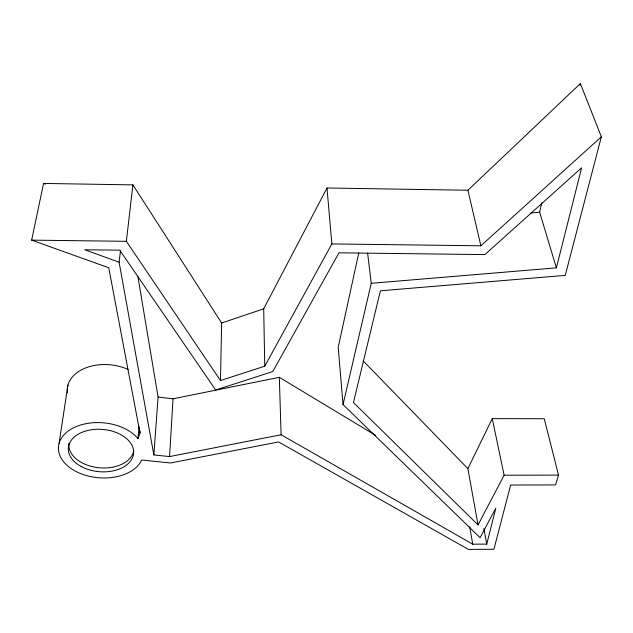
<?xml version="1.0" encoding="UTF-8"?>
<svg xmlns="http://www.w3.org/2000/svg" width="633" height="633" viewBox="0 0 633 633"><rect width="100%" height="100%" fill="white"/><g stroke="black" fill="none" stroke-linecap="round" stroke-linejoin="round"><path stroke-width="0.95" d="M478.057 524.931L353.451 402.533L380.409 290.792L565.245 275.387L601.35 136.783L580.366 83.58L467.914 190.256L326.992 187.993L331.858 243.919L264.76 366.167L220.482 380.568L221.645 323.012L132.914 184.876L43.558 183.435L31.65 240.129L108.757 267.767L139.996 433.043L137.986 438.622A42.585 27.575 4.8 0 0 71.347 428.984A42.585 27.575 4.8 0 0 78.951 472.875A42.585 27.575 4.8 0 0 141.689 460.001L170.514 462.984L278.583 441.937L468.428 549.42L493.914 549.262L510.641 485.036L555.552 484.933L558.512 475.122L544.253 418.737L492.276 418.635L467.866 468.618L478.057 524.931L504.113 475.209L492.276 418.635M120.531 250.446L119.115 262.197L153.843 454.929L169.549 456.575L173.046 398.79L279.327 377.323L375.796 435.488M153.843 454.929L158.092 397.097L137.875 276.439M139.996 433.043L140.162 431.081M137.986 438.622L139.015 426.84M220.482 380.568L126.355 241.323L132.914 184.876M59.075 443.329L67.929 385.165M358.769 252.963L338.196 347.343L343.031 404.574L480.083 537.686L495.805 508.149L486.737 544.103L472.74 544.19L281.107 434.76L169.549 456.575M343.031 404.574L371.255 283.299L556.391 267.846L539.633 212.213L541.84 202.576M579.907 85.502L580.366 83.58M556.391 267.846L581.616 167.808L484.886 254.585L338.987 252.82L272.783 371.539L215.671 390.007L119.748 250.17L84.672 249.75L119.115 262.197M264.76 366.167L263.7 308.817L326.992 187.993M331.858 243.919L480.882 245.802L601.35 136.783M221.645 323.012L263.7 308.817M530.77 212.957L539.633 212.213M504.113 475.209L558.512 475.122M31.65 240.129L126.355 241.323M158.092 397.097L173.046 398.79M43.558 183.435L45.394 184.132M363.247 360.929L467.866 468.618M467.914 190.256L480.882 245.802M483.873 528.634L486.737 544.103M469.702 526.767L472.74 544.19M367.615 253.184L371.255 283.299M279.327 377.323L281.107 434.76M133.737 450.949A32.647 21.206 4.9 0 1 97.901 467.637A32.647 21.206 4.9 0 1 68.973 443.187M67.43 392.816A40.552 27.615 5.6 0 1 85.938 367.828A40.552 27.615 5.6 0 1 128.127 369.474M81.19 466.521A32.75 21.206 4.8 0 0 133.389 454.826A32.75 21.206 4.8 0 0 88.319 430.353A32.75 21.206 4.8 0 0 81.19 466.521"/></g></svg>
